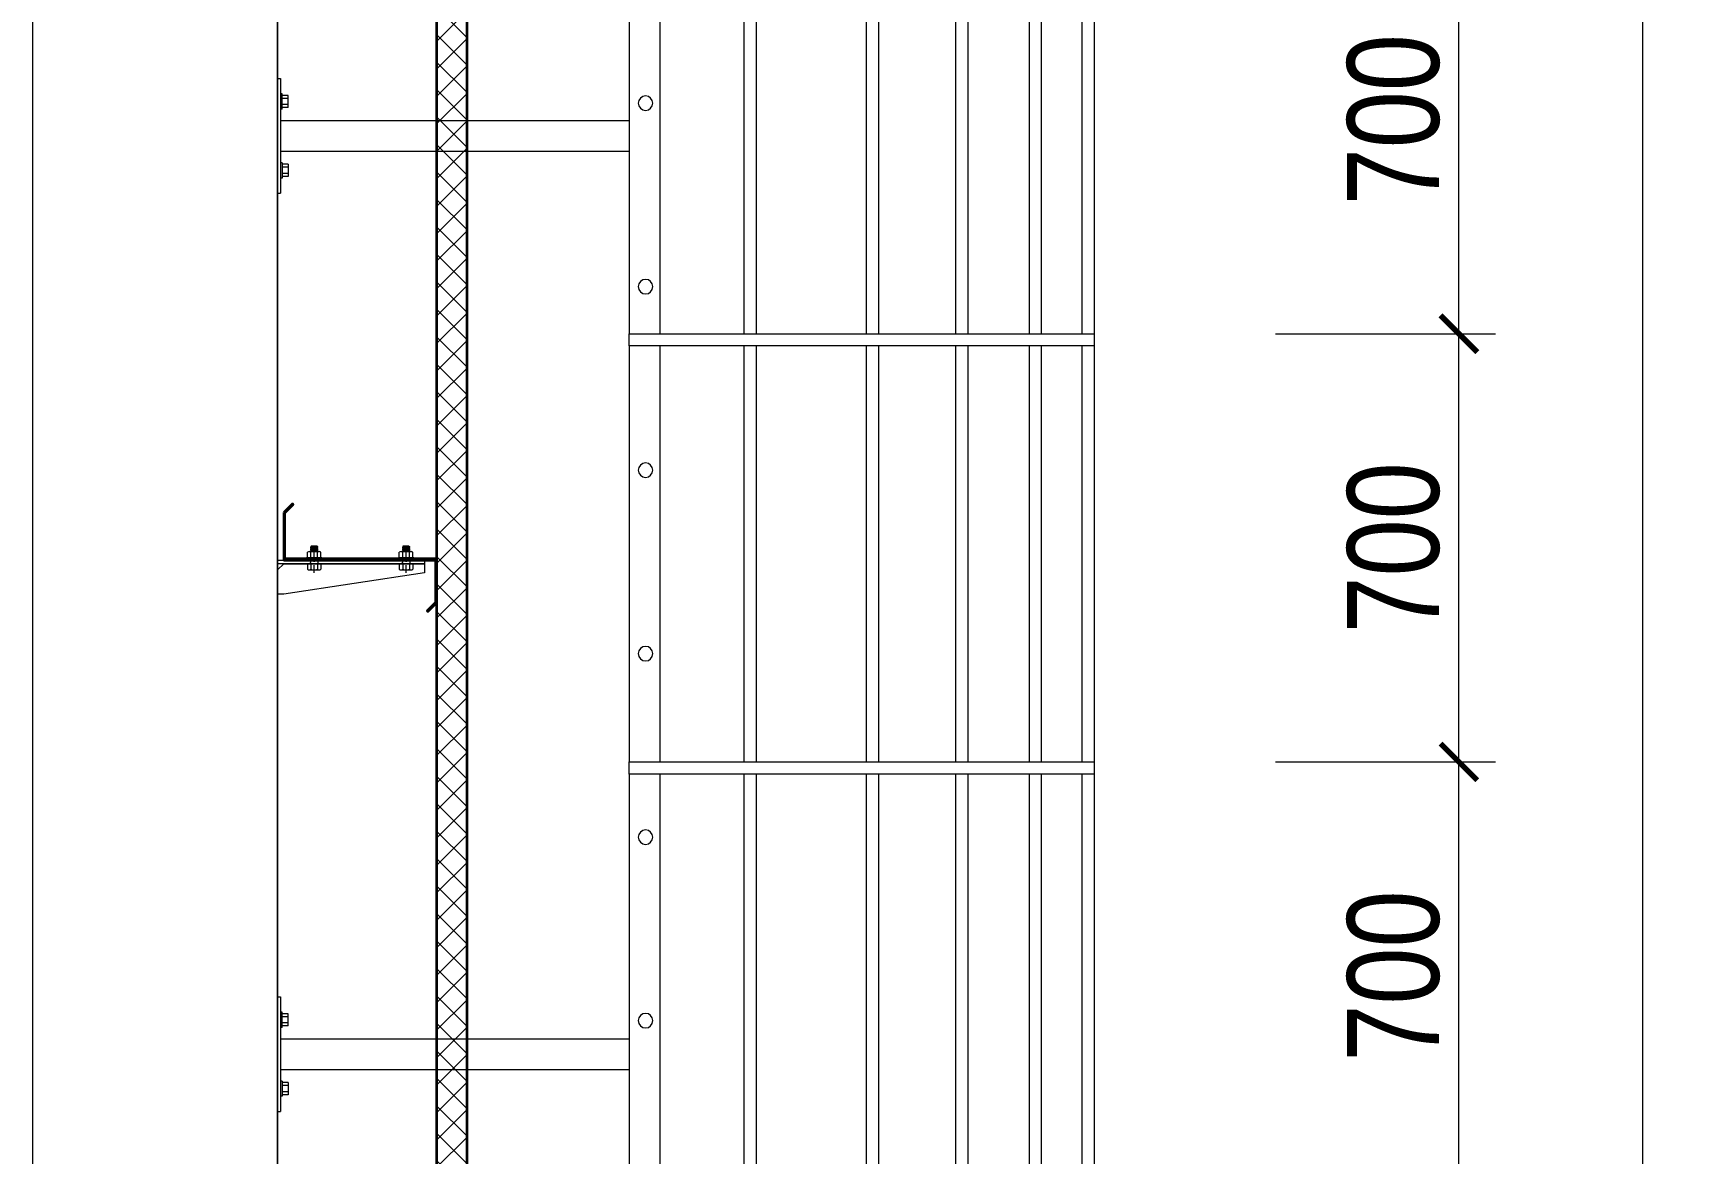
# Model space of a CAD drawing. Header units: millimetres. Extents: x -547695 to 905972, y -1055718 to 167349.
# Drawn here: x -487410 to -482027, y -975903 to -972240 of the extents above; entities that cross this region are included whole.
import ezdxf
from ezdxf.xclip import XClip

# ---------------------------------------------------------------- set-up
doc = ezdxf.new("R2010")
doc.units = ezdxf.units.MM
doc.header["$XCLIPFRAME"] = 0
doc.linetypes.add('CellPin- Chi Thang sat len mai$0$CellPin- Chi Thang sat len mai$0$CENTER', pattern=[2, 1.25, -0.25, 0.25, -0.25])
doc.linetypes.add('DASHDOT', pattern=[25.4, 12.7, -6.35, 0, -6.35])
doc.layers.get('DEFPOINTS').update_dxf_attribs({"color": 1, "lineweight": 25})
for name, color, linetype, lineweight in [('A-DIMS', 8, 'Continuous', 9), ('A-EQPM', 127, 'Continuous', 9), ('A-HEVY', 111, 'Continuous', 35), ('A-PATT', 252, 'Continuous', 9), ('CellPin- Chi Thang sat len mai$0$CellPin- Chi Thang sat len mai$0$DIM TAN', 169, 'Continuous', 13), ('CellPin- Chi Thang sat len mai$0$CellPin- Chi Thang sat len mai$0$NTT-252-DIM', 252, 'Continuous', 9), ('S-GRID-AXIS', 5, 'DASHDOT', 18)]:
    doc.layers.add(name, color=color, linetype=linetype, lineweight=lineweight)
doc.styles.add('VTK_Arial', font='arial.ttf', dxfattribs={"width": 0.8})
doc.dimstyles.new('A-2.5-DIM120 x 2', dxfattribs={"dimscale": 120, "dimtxt": 2.5, "dimasz": 1, "dimexe": 1, "dimexo": 0, "dimgap": 0.5, "dimtad": 1, "dimdec": 0, "dimlfac": 0.5, "dimzin": 12, "dimdsep": 46, "dimtxsty": 'VTK_Arial', "dimblk": 'ARCHTICK', "dimcen": 0, "dimdle": 1, "dimclrd": 256, "dimclre": 256, "dimclrt": 7, "dimadec": 1, "dimazin": 3, "dimtfac": 1, "dimtdec": 0, "dimtmove": 0, "dimatfit": 2, "dimfxl": 5, "dimfxlon": 1, "dimtfill": 1, "dimtolj": 1, "dimtzin": 0, "dimlwd": -1, "dimlwe": -1, "dimarcsym": 0})

# ---------------------------------------------------------------- blocks, each defined once
blk = doc.blocks.new('CellPin- Chi Thang sat len mai$0$CellPin- Chi Thang sat len mai$0$longthang')
at = {"layer": 'A-EQPM'}
blk.add_line((-372.7924551963806, 63.0818787815515), (-372.7924551963806, -616.9181212184485), dxfattribs=at)
for points in [[(387.2075448036194, 83.08187866231071), (-372.7924551964032, 83.08187878152023), (-372.7924551964032, 63.081878781551495), (387.2075448036194, 63.081878781551495)], [(387.2075449489057, -616.9181212184776), (-372.7924551964061, -616.9181212184776), (-372.7924551964061, -636.9181212184448), (387.2075449489057, -636.9181212184448)]]:
    blk.add_wipeout(points).dxf.layer = 'A-EQPM'
for p, q in [((-352.7924551963806, 63.0818787815515), (-352.7924551963806, -616.9181212184485)), ((-286.3347321161509, 63.0818787815515), (-286.3347321161509, -616.9181212184485)), ((-266.3347321161509, 63.0818787815515), (-266.3347321161509, -616.9181212184485)), ((-165.9905080795288, 63.0818787815515), (-165.9905080795288, -616.9181212184485)), ((-145.9905080795288, 63.0818787815515), (-145.9905080795288, -616.9181212184485)), ((-20, 63.0818787815515), (-20, -616.9181212184485)), ((0, 63.0818787815515), (0, -616.9181212184485)), ((180, 63.0818787815515), (180, -616.9181212184485)), ((200, 63.0818787815515), (200, -616.9181212184485))]:
    blk.add_line(p, q, dxfattribs=at)
for points in [[(387.2075448036194, 83.0818787815515), (-372.7924551963806, 83.0818787815515), (-372.7924551963806, 63.0818787815515), (387.2075448036194, 63.0818787815515)], [(387.2075449489057, -616.9181212184485), (-372.7924551963806, -616.9181212184485), (-372.7924551963806, -636.9181212184485), (387.2075449489057, -636.9181212184485)]]:
    blk.add_lwpolyline(points, close=True, dxfattribs=at)
blk.add_wipeout([(387.2075449489057, 83.08187878152228), (-372.7924551964061, 83.08187878152228), (-372.7924551964061, 63.08187878155513), (387.2075449489057, 63.08187878155513)]).dxf.layer = 'A-EQPM'
blk.add_lwpolyline([(387.2075449489057, 83.0818787815515), (-372.7924551963806, 83.0818787815515), (-372.7924551963806, 63.0818787815515), (387.2075449489057, 63.0818787815515)], close=True, dxfattribs=at)
blk = doc.blocks.new('CellPin- Chi Thang sat len mai$0$CellPin- Chi Thang sat len mai$0$dfsgdsfg2dfs1g321')
at = {"layer": 'A-EQPM'}
for p, q in [((700.019496220164, 93.75397236202843, 2.485727519996317e-05), (711.269496220164, 93.75397236202843, 2.485727519996317e-05)), ((706.269496220164, -93.74602763797157, 2.485727519996317e-05), (706.269496220164, 93.75397236202843, 2.485727519996317e-05)), ((711.269496220164, 93.75397236202843, 2.485727519996317e-05), (711.269496220164, -93.74602763797157, 2.485727519996317e-05)), ((713.769496220164, 68.75397236202843, 2.485727519996317e-05), (711.269496220164, 68.75397236202843, 2.485727519996317e-05)), ((713.769496220164, 43.75397236202843, 2.485727519996317e-05), (713.769496220164, 68.75397236202843, 2.485727519996317e-05)), ((723.769496220164, 66.25397236202843, 2.485727519996317e-05), (713.769496220164, 66.25397236202843, 2.485727519996317e-05)), ((723.769496220164, 61.25397236202843, 2.485727519996317e-05), (713.769496220164, 61.25397236202843, 2.485727519996317e-05)), ((723.769496220164, 46.25397236202843, 2.485727519996317e-05), (723.769496220164, 66.25397236202843, 2.485727519996317e-05)), ((713.769496220164, 43.75397236202843, 2.485727519996317e-05), (711.269496220164, 43.75397236202843, 2.485727519996317e-05)), ((723.769496220164, 51.25397236202843, 2.485727519996317e-05), (713.769496220164, 51.25397236202843, 2.485727519996317e-05)), ((723.769496220164, 46.25397236202843, 2.485727519996317e-05), (713.769496220164, 46.25397236202843, 2.485727519996317e-05)), ((711.269496220164, 25.00397236202843, 2.485727519996317e-05), (940.801677390933, 25.0039086266188, 2.739263627304922e-05)), ((940.801677390933, 25.00390862685163, 2.739263627304922e-05), (1204.216522464529, 25, 7.203556805279732e-06)), ((711.269496220164, -24.99602763797157, 2.485727519996317e-05), (940.8024684488773, -24.99609137326479, 2.739265470630414e-05)), ((940.8024684488773, -24.99609137303196, 2.739265470630414e-05), (1204.216522464529, -25, 7.203556805279732e-06)), ((713.769496220164, -43.74602763797157, 2.485727519996317e-05), (711.269496220164, -43.74602763797157, 2.485727519996317e-05)), ((713.769496220164, -43.74602763797157, 2.485727519996317e-05), (713.769496220164, -68.74602763797157, 2.485727519996317e-05)), ((723.769496220164, -46.24602763797157, 2.485727519996317e-05), (713.769496220164, -46.24602763797157, 2.485727519996317e-05)), ((723.769496220164, -51.24602763797157, 2.485727519996317e-05), (713.769496220164, -51.24602763797157, 2.485727519996317e-05)), ((723.769496220164, -46.24602763797157, 2.485727519996317e-05), (723.769496220164, -66.24602763797157, 2.485727519996317e-05)), ((713.769496220164, -68.74602763797157, 2.485727519996317e-05), (711.269496220164, -68.74602763797157, 2.485727519996317e-05)), ((723.769496220164, -61.24602763797157, 2.485727519996317e-05), (713.769496220164, -61.24602763797157, 2.485727519996317e-05)), ((723.769496220164, -66.24602763797157, 2.485727519996317e-05), (713.769496220164, -66.24602763797157, 2.485727519996317e-05)), ((700.019496220164, -93.74602763797157, 2.485727519996317e-05), (711.269496220164, -93.74602763797157, 2.485727519996317e-05))]:
    blk.add_line(p, q, dxfattribs=at)
at = {"layer": 'A-EQPM', "linetype": 'CellPin- Chi Thang sat len mai$0$CellPin- Chi Thang sat len mai$0$CENTER', "ltscale": 0.2}
blk.add_line((1504.477079162374, 0), (646.1820972636342, 0.003972362028434873, 2.485727519996317e-05), dxfattribs=at)
blk = doc.blocks.new('CellPin- Chi Thang sat len mai$0$CellPin- Chi Thang sat len mai$0$12wsaaf')
at = {"layer": 'A-EQPM'}
for p, q in [((292.4990745736286, 11509.99999988079, -1.824038377807003), (292.4990753908642, -4123.547874979675, -1.824038377807003)), ((342.4990745736286, 11509.99999988079, -1.824038377807003), (342.4990753908642, -4123.547874979675, -1.824038377807003))]:
    blk.add_line(p, q, dxfattribs=at)
at = {"layer": 'CellPin- Chi Thang sat len mai$0$CellPin- Chi Thang sat len mai$0$NTT-252-DIM'}
blk.add_blockref('CellPin- Chi Thang sat len mai$0$CellPin- Chi Thang sat len mai$0$longthang', (-44.70754487626255, -686.6296640047804, -1.824038377807003), dxfattribs=at)
at = {"layer": 'A-EQPM'}
for centre in [(315.9612534232438, -726.5477851862088, -1.824038377807003), (315.9612534232438, -1026.547785186209, -1.824038377807003)]:
    blk.add_circle(centre, 11.875, dxfattribs=at)
at = {"layer": 'CellPin- Chi Thang sat len mai$0$CellPin- Chi Thang sat len mai$0$NTT-252-DIM'}
blk.add_blockref('CellPin- Chi Thang sat len mai$0$CellPin- Chi Thang sat len mai$0$longthang', (-44.70754487719387, 13.37033599521965, -1.824038377807003), dxfattribs=at)
at = {"layer": 'A-EQPM'}
for centre in [(315.9612534232438, -126.5477851862088, -1.824038377807003), (315.9612534232438, -426.5477851862088, -1.824038377807003)]:
    blk.add_circle(centre, 11.875, dxfattribs=at)
at = {"layer": 'CellPin- Chi Thang sat len mai$0$CellPin- Chi Thang sat len mai$0$DIM TAN'}
ref = blk.add_blockref('CellPin- Chi Thang sat len mai$0$CellPin- Chi Thang sat len mai$0$dfsgdsfg2dfs1g321', (1318.807442171499, -223.5504389544949, -1.824038377807003), dxfattribs=dict(at, xscale=-1))
XClip(ref).set_block_clipping_path([(700.0194962209207, -179.83592742502515), (976.308465788723, 150.21178565715672)])
at = {"layer": 'CellPin- Chi Thang sat len mai$0$CellPin- Chi Thang sat len mai$0$NTT-252-DIM'}
blk.add_blockref('CellPin- Chi Thang sat len mai$0$CellPin- Chi Thang sat len mai$0$longthang', (-44.70754487626255, 713.3703359952196, -1.824038377807003), dxfattribs=at)
at = {"layer": 'A-EQPM'}
for centre in [(315.9612534232438, 473.4522148137912, -1.824038377807003), (315.9612534232438, 173.4522148137912, -1.824038377807003)]:
    blk.add_circle(centre, 11.875, dxfattribs=at)
blk = doc.blocks.new('TRỤ DO')
at = {"layer": 'A-EQPM'}
for p, q in [((380.3420192545746, 0, 0.0005012529068215699), (380.3420192545746, 187.5, 0.0005012529068215699)), ((380.3420192545746, 187.5, 0.0005012529068215699), (385.3420192545746, 187.5, 0.0005012529068215699)), ((385.3420192545746, 187.5, 0.0005012529068215699), (385.3420192545746, 0, 0.0005012529068215699)), ((387.8420192545746, 162.5, 0.0005012529068215699), (385.3420192545746, 162.5, 0.0005012529068215699)), ((387.8420192545746, 137.5, 0.0005012529068215699), (387.8420192545746, 162.5, 0.0005012529068215699)), ((387.8420192545746, 137.5, 0.0005012529068215699), (385.3420192545746, 137.5, 0.0005012529068215699)), ((397.8420192545746, 160, 0.0005012529068215699), (387.8420192545746, 160, 0.0005012529068215699)), ((397.8420192545746, 155, 0.0005012529068215699), (387.8420192545746, 155, 0.0005012529068215699)), ((397.8420192545746, 145, 0.0005012529068215699), (387.8420192545746, 145, 0.0005012529068215699)), ((397.8420192545746, 140, 0.0005012529068215699), (387.8420192545746, 140, 0.0005012529068215699)), ((397.8420192545746, 140, 0.0005012529068215699), (397.8420192545746, 160, 0.0005012529068215699)), ((385.3420192545746, 118.7499362648232, 0.0005012529068215701), (956.3182118252153, 118.7460276143393, 1.056727380913027e-06)), ((385.3428103125188, 68.7499362649396, 0.0005012529252550212), (956.3182118252153, 68.74602761433925, 1.056727380913027e-06)), ((387.8420192545746, 50, 0.0005012529068215699), (385.3420192545746, 50, 0.0005012529068215699)), ((387.8420192545746, 50, 0.0005012529068215699), (387.8420192545746, 25, 0.0005012529068215699)), ((397.8420192545746, 47.5, 0.0005012529068215699), (387.8420192545746, 47.5, 0.0005012529068215699)), ((397.8420192545746, 42.5, 0.0005012529068215699), (387.8420192545746, 42.5, 0.0005012529068215699)), ((397.8420192545746, 32.5, 0.0005012529068215699), (387.8420192545746, 32.5, 0.0005012529068215699)), ((397.8420192545746, 27.5, 0.0005012529068215699), (387.8420192545746, 27.5, 0.0005012529068215699)), ((397.8420192545746, 47.5, 0.0005012529068215699), (397.8420192545746, 27.5, 0.0005012529068215699)), ((380.3420192545746, 0, 0.0005012529068215699), (385.3420192545746, 0, 0.0005012529068215699)), ((387.8420192545746, 25, 0.0005012529068215699), (385.3420192545746, 25, 0.0005012529068215699))]:
    blk.add_line(p, q, dxfattribs=at)
blk = doc.blocks.new('ẻgergerg')
at = {"layer": 'A-EQPM'}
ref = blk.add_blockref('CellPin- Chi Thang sat len mai$0$CellPin- Chi Thang sat len mai$0$12wsaaf', (917.4990758830681, 4273.544715821859, 1.824038377807003), dxfattribs=dict(at, xscale=-1))
XClip(ref).set_block_clipping_path([(-418.0387739380676, -4220.6883121180435), (343.49907483796414, 2196.4522147767566)])
for p in [(-380.3296008326579, 4599.636943618651, -0.0005009006590235288), (-380.3358100436162, 3098.320101945777, -0.0005010767829229934)]:
    blk.add_blockref('TRỤ DO', p, dxfattribs=at)
blk = doc.blocks.new('_ARCHTICK')
at = {"color": 0, "linetype": 'ByBlock', "const_width": 0.15}
blk.add_lwpolyline([(-0.5, -0.5), (0.5, 0.5)], dxfattribs=at)
blk = doc.blocks.new('*D1148')
at = {"layer": 'A-DIMS', "transparency": 16777216}
for p, q in [((-482747.2715936411, -976143.788361297), (-482747.2715936411, -974503.7883613026)), ((-483347.2715936411, -974623.7883613026), (-482627.2715936411, -974623.7883613026)), ((-483347.2715936411, -976023.788361297), (-482627.2715936411, -976023.788361297))]:
    blk.add_line(p, q, dxfattribs=at)
at = {"layer": 'DEFPOINTS', "color": 0, "transparency": 16777216}
for p in [(-483610.7411014498, -974623.7883613026), (-482747.2715936411, -974623.7883613026), (-483610.7411014501, -976023.788361297)]:
    blk.add_point(p, dxfattribs=at)
at = {"layer": 'A-DIMS', "transparency": 16777216, "xscale": 120, "yscale": 120, "zscale": 120}
for p, rotation in [((-482747.2715936411, -974623.7883613026), 90), ((-482747.2715936411, -976023.788361297), 270)]:
    blk.add_blockref('_ARCHTICK', p, dxfattribs=dict(at, rotation=rotation))
at = {"layer": 'A-DIMS', "color": 7, "transparency": 16777216, "insert": (-482960.4434899576, -975323.7883612998), "char_height": 300, "attachment_point": 5, "rotation": 90, "style": 'VTK_Arial', "bg_fill": 3, "box_fill_scale": 1.1, "bg_fill_color": 257, "bg_fill_transparency": 0}
blk.add_mtext('\\A1;700', dxfattribs=at)
blk = doc.blocks.new('*D1149')
at = {"layer": 'A-DIMS', "transparency": 16777216}
for p, q in [((-482747.2715936411, -974743.7883613026), (-482747.2715936411, -973103.7883613082)), ((-483347.2715936411, -973223.7883613082), (-482627.2715936411, -973223.7883613082)), ((-483347.2715936411, -974623.7883613026), (-482627.2715936411, -974623.7883613026))]:
    blk.add_line(p, q, dxfattribs=at)
at = {"layer": 'DEFPOINTS', "color": 0, "transparency": 16777216}
for p in [(-483610.7411014498, -973223.7883613082), (-482747.2715936411, -973223.7883613082), (-483610.7411014501, -974623.7883613026)]:
    blk.add_point(p, dxfattribs=at)
at = {"layer": 'A-DIMS', "transparency": 16777216, "xscale": 120, "yscale": 120, "zscale": 120}
for p, rotation in [((-482747.2715936411, -973223.7883613082), 90), ((-482747.2715936411, -974623.7883613026), 270)]:
    blk.add_blockref('_ARCHTICK', p, dxfattribs=dict(at, rotation=rotation))
at = {"layer": 'A-DIMS', "color": 7, "transparency": 16777216, "insert": (-482960.4434899576, -973923.7883613054), "char_height": 300, "attachment_point": 5, "rotation": 90, "style": 'VTK_Arial', "bg_fill": 3, "box_fill_scale": 1.1, "bg_fill_color": 257, "bg_fill_transparency": 0}
blk.add_mtext('\\A1;700', dxfattribs=at)
blk = doc.blocks.new('*D1150')
at = {"layer": 'A-DIMS', "transparency": 16777216}
for p, q in [((-482747.2715936411, -973343.7883613082), (-482747.2715936411, -971703.7883613138)), ((-483347.2715936411, -971823.7883613138), (-482627.2715936411, -971823.7883613138)), ((-483347.2715936411, -973223.7883613082), (-482627.2715936411, -973223.7883613082))]:
    blk.add_line(p, q, dxfattribs=at)
at = {"layer": 'DEFPOINTS', "color": 0, "transparency": 16777216}
for p in [(-483610.7411014498, -971823.7883613138), (-482747.2715936411, -971823.7883613138), (-483610.7411014501, -973223.7883613082)]:
    blk.add_point(p, dxfattribs=at)
at = {"layer": 'A-DIMS', "transparency": 16777216, "xscale": 120, "yscale": 120, "zscale": 120}
for p, rotation in [((-482747.2715936411, -971823.7883613138), 90), ((-482747.2715936411, -973223.7883613082), 270)]:
    blk.add_blockref('_ARCHTICK', p, dxfattribs=dict(at, rotation=rotation))
at = {"layer": 'A-DIMS', "color": 7, "transparency": 16777216, "insert": (-482960.4434899576, -972523.788361311), "char_height": 300, "attachment_point": 5, "rotation": 90, "style": 'VTK_Arial', "bg_fill": 3, "box_fill_scale": 1.1, "bg_fill_color": 257, "bg_fill_transparency": 0}
blk.add_mtext('\\A1;700', dxfattribs=at)
blk = doc.blocks.new('*D1155')
at = {"layer": 'A-DIMS', "transparency": 16777216}
for p, q in [((-482147.2715936411, -966103.7883613361), (-482147.2715936411, -977543.7883612914)), ((-482747.2715936411, -966223.7883613361), (-482027.2715936411, -966223.7883613361)), ((-482747.2715936411, -977423.7883612914), (-482027.2715936411, -977423.7883612914))]:
    blk.add_line(p, q, dxfattribs=at)
at = {"layer": 'DEFPOINTS', "color": 0, "transparency": 16777216}
for p in [(-483610.7411014498, -966223.7883613361), (-483610.7411014501, -977423.7883612914), (-482147.2715936411, -977423.7883612914)]:
    blk.add_point(p, dxfattribs=at)
at = {"layer": 'A-DIMS', "transparency": 16777216, "xscale": 120, "yscale": 120, "zscale": 120}
for p, rotation in [((-482147.2715936411, -966223.7883613361), 90), ((-482147.2715936411, -977423.7883612914), 270)]:
    blk.add_blockref('_ARCHTICK', p, dxfattribs=dict(at, rotation=rotation))
at = {"layer": 'A-DIMS', "color": 7, "transparency": 16777216, "insert": (-482360.4434899576, -971823.7883613138), "char_height": 300, "attachment_point": 5, "rotation": 90, "style": 'VTK_Arial', "bg_fill": 3, "box_fill_scale": 1.1, "bg_fill_color": 257, "bg_fill_transparency": 0}
blk.add_mtext('\\A1;5600', dxfattribs=at)
blk = doc.blocks.new('_ECU_M12')
at = {"layer": 'A-PATT'}
h = blk.add_hatch(color=256, dxfattribs=at)
h.dxf.hatch_style = 1
h.paths.add_polyline_path([(-1.332267629550188e-14, 10), (-8.227241335952154, 10, -0.1766328693721087), (-5.484827557301435, 9.000000000000012, -0.09041533725779799)])
h.paths.add_polyline_path([(8.227241335952133, 10), (-1.154631945610163e-14, 10, -0.09041533725779809), (5.484827557301418, 9.000000000000012, -0.1766328693721084)])
h = blk.add_hatch(color=256, dxfattribs=at)
h.dxf.hatch_style = 1
h.paths.add_polyline_path([(-5.48482755730145, 0.9999999999999791, -0.1766328693721076), (-8.227241335952154, 0), (2.309263891220326e-14, -3.019806626980426e-14, -0.09041533725779888)])
h.paths.add_polyline_path([(5.484827557301461, 0.9999999999999609, -0.09041533725779824), (2.486899575160351e-14, -3.019806626980426e-14), (8.227241335952149, 4.440892098500626e-16, -0.1766328693721063)])
for p, q in [((-10.96965511460285, 1), (-10.96965511460285, 9)), ((-8.227241335952154, 10), (8.227241335952133, 10)), ((8.227241335952133, 0), (-8.227241335952154, 0)), ((-5.48482755730144, 0.9999999999999871), (-5.48482755730144, 9)), ((5.484827557301433, 1), (5.484827557301433, 9)), ((10.9696551146029, 1.000000000000028), (10.9696551146029, 9))]:
    blk.add_line(p, q, dxfattribs=at)
for centre, radius, start, end in [((-8.227241335952154, 5.739583333333314), 4.260416666666686, 49.93201295055604, 130.067987049444), ((-8.227241335952154, 4.260416666666686), 4.260416666666686, 229.9320129505561, 310.067987049444), ((-1.295469599247883e-14, -5.541666666666749), 15.54166666666675, 69.33452181711995, 110.6654781828799), ((2.455128931506191e-14, 15.54166666666672), 15.54166666666675, 249.3345218171199, 290.6654781828798), ((8.227241335952133, 5.739583333333314), 4.260416666666686, 49.93201295055604, 130.067987049444), ((8.227241335952133, 4.260416666666686), 4.260416666666686, 229.9320129505561, 310.067987049444)]:
    blk.add_arc(centre, radius, start, end, dxfattribs=at)
blk = doc.blocks.new('*U48')
h = blk.add_hatch(color=256)
h.dxf.hatch_style = 1
h.paths.add_polyline_path([(-0.2347652685253081, -10, -0.08676077116067771), (-5.48482755730146, -9.000000000000002, -0.1766328693721095), (-8.227241335952186, -10)])
h.paths.add_polyline_path([(8.227241335952073, -10, -0.1766328693721091), (5.484827557301347, -9.000000000000005, -0.0867607711606776), (0.2347652685252006, -10)])
for p, q in [((-4.800761234632324, 29.31402429968259), (-5.400380620267304, 28.38461425671378)), ((-5.400380620267304, 28.38461425671378), (-4.800761234632324, 27.87493778203973)), ((-4.800761234632324, 29.31402429968259), (4.8007612346322, 29.31402429968259)), ((-6.23234797101814e-14, 29.00451655964124), (-6.23234797101814e-14, 29.31402429968259)), ((4.8007612346322, 28.71440491864016), (-6.276756892003146e-14, 29.00451655964124)), ((4.8007612346322, 28.71440491864016), (4.8007612346322, 29.31402429968259)), ((4.8007612346322, 28.71440491864016), (5.999999999999938, 27.6950519693057)), ((5.999999999999938, 27.6950519693057), (4.8007612346322, 26.91554677027418)), ((-10.96965511460289, 0), (-10.96965511460289, -9)), ((10.96965511460286, 0), (-10.96965511460289, 0)), ((-6.000000000000062, 19.90000000007351), (5.999999999999938, 19.90000000007351)), ((-5.056750763650774, 7.900000000073561), (-6.000000000000062, 7.28688799935415)), ((-6.000000000000062, 7.28688799935415), (-4.800761234632324, 6.267535050019688)), ((-4.800761234632324, 6.267535050019688), (-6.000000000000062, 5.488029851004541)), ((-6.000000000000062, 5.488029851004541), (-6.000000000000062, 2)), ((-6.000000000000062, 5.488029851004541), (2.994290733290792, 5.488029851004541)), ((-5.484827557301486, 0), (-5.484827557301486, -9)), ((2.994290733290792, 5.488029851004541), (-4.800761234632324, 6.267535050019688)), ((4.793148879019947, 7.107002181384161), (5.999999999999971, 6.081178729785506)), ((5.484827557301344, 0), (5.484827557301344, -9)), ((5.999999999999938, 7.905985074609163), (5.999999999999938, 7.900000000073561)), ((5.999999999999971, 6.081178729785506), (5.999999999999971, 2)), ((10.96965511460286, 0), (10.96965511460286, -9)), ((-8.227241335952186, -10), (8.227241335952073, -10))]:
    blk.add_line(p, q)
for points in [[(4.8007612346322, 26.91554677027418), (5.999999999999938, 25.89619382093972), (4.8007612346322, 25.11668862716599), (-4.800761234632324, 26.07607963892881), (-6.000000000000062, 27.09543258826327), (-4.800761234632324, 27.87493778203973)], [(4.8007612346322, 25.11668862716599), (5.999999999999938, 24.09733567783153), (4.8007612346322, 23.31783047880001), (-4.800761234632324, 24.27722149056283), (-6.000000000000062, 25.29657443989729), (-4.800761234632324, 26.07607963892881)], [(4.8007612346322, 23.31783047880001), (5.999999999999938, 22.29847752946555), (4.8007612346322, 21.5189723304504), (-4.800761234632324, 22.47836334221322), (-6.000000000000062, 23.49771629155041), (-4.800761234632324, 24.27722149056283)]]:
    blk.add_lwpolyline(points, close=True)
blk.add_lwpolyline([(-12.5, 7.900000000073581), (12.50000000000001, 7.900000000073581), (12.50000000000001, 9.400000000073552, 0.4142135623730948), (12.00000000000001, 9.900000000073552), (-11.99999999999999, 9.900000000073552, 0.4142135623730953), (-12.5, 9.40000000007358)], format="xyb", close=True)
for points in [[(2.994290700055724, 19.90000000007351), (-4.800761234632324, 20.67950519386634), (-6.000000000000062, 21.6988581432008), (-4.800761234632324, 22.47836334221322), (4.8007612346322, 21.5189723304504), (5.999999999999938, 20.49961938111594), (5.07750864635417, 19.90000000007351)], [(-6.000000000000062, 19.89999999485119), (-4.800761234632324, 20.67950519386634), (2.994290700055724, 19.90000000007351)], [(5.976513974160378, 7.900000000073561), (5.992387644387685, 7.88650738039658), (4.793148879019947, 7.107002181384161), (-3.136829304593993, 7.900000000073561)]]:
    blk.add_lwpolyline(points)
for centre, radius, start, end in [((-8.000000000000057, 2), 2, 270, 0), ((7.999999999999942, 2), 2, 180, 270), ((-8.227241335952186, -5.739583333333314), 4.260416666666686, 229.9320129505561, 310.067987049444), ((-5.684341886080801e-14, 5.514109301013633), 15.5158854769911, 249.2986090241345, 290.7013909758655), ((8.227241335952073, -5.739583333333314), 4.260416666666686, 229.9320129505561, 310.067987049444)]:
    blk.add_arc(centre, radius, start, end)
at = {"layer": 'S-GRID-AXIS', "color": 250}
blk.add_line((-5.728750807065808e-14, -15), (-6.23234797101814e-14, 32.00394029821154), dxfattribs=at)
blk.add_blockref('_ECU_M12', (-6.187939050033134e-14, 9.900000000073552))
blk = doc.blocks.new('*U47')
h = blk.add_hatch(color=256)
h.dxf.hatch_style = 1
h.paths.add_polyline_path([(-0.2347652685253081, -10, -0.08676077116067771), (-5.48482755730146, -9.000000000000002, -0.1766328693721095), (-8.227241335952186, -10)])
h.paths.add_polyline_path([(8.227241335952073, -10, -0.1766328693721091), (5.484827557301347, -9.000000000000005, -0.0867607711606776), (0.2347652685252006, -10)])
for p, q in [((-4.800761234632324, 29.31402443650415), (-5.400380620267304, 28.38461439353534)), ((-5.400380620267304, 28.38461439353534), (-4.800761234632324, 27.87493791886128)), ((-4.800761234632324, 29.31402443650415), (4.8007612346322, 29.31402443650415)), ((-6.232347938207212e-14, 29.00451669646279), (-6.232347938207212e-14, 29.31402443650414)), ((4.8007612346322, 28.71440505546172), (-6.276756859192219e-14, 29.00451669646279)), ((4.8007612346322, 28.71440505546172), (4.8007612346322, 29.31402443650415)), ((4.8007612346322, 28.71440505546172), (5.999999999999938, 27.69505210612726)), ((5.999999999999938, 27.69505210612726), (4.8007612346322, 26.91554690709574)), ((-10.96965511460289, 0), (-10.96965511460289, -9)), ((10.96965511460286, 0), (-10.96965511460289, 0)), ((-6.000000000000062, 19.90000013689507), (5.999999999999938, 19.90000013689507)), ((-5.056750763650774, 7.900000136895118), (-6.000000000000062, 7.286888136175707)), ((-6.000000000000062, 7.286888136175707), (-4.800761234632324, 6.267535186841245)), ((-4.800761234632324, 6.267535186841245), (-6.000000000000062, 5.488029987826097)), ((-6.000000000000062, 5.488029987826097), (-6.000000000000062, 2)), ((-6.000000000000062, 5.488029987826097), (2.994290733290792, 5.488029987826097)), ((-5.484827557301486, 0), (-5.484827557301486, -9)), ((2.994290733290792, 5.488029987826097), (-4.800761234632324, 6.267535186841245)), ((4.793148879019947, 7.107002318205717), (5.999999999999971, 6.081178866607063)), ((5.484827557301344, 0), (5.484827557301344, -9)), ((5.999999999999938, 7.905985211430719), (5.999999999999938, 7.900000136895118)), ((5.999999999999971, 6.081178866607063), (5.999999999999971, 2)), ((10.96965511460286, 0), (10.96965511460286, -9)), ((-8.227241335952186, -10), (8.227241335952073, -10))]:
    blk.add_line(p, q)
for points in [[(4.8007612346322, 26.91554690709574), (5.999999999999938, 25.89619395776128), (4.8007612346322, 25.11668876398755), (-4.800761234632324, 26.07607977575037), (-6.000000000000062, 27.09543272508483), (-4.800761234632324, 27.87493791886128)], [(4.8007612346322, 25.11668876398755), (5.999999999999938, 24.09733581465309), (4.8007612346322, 23.31783061562157), (-4.800761234632324, 24.27722162738439), (-6.000000000000062, 25.29657457671885), (-4.800761234632324, 26.07607977575037)], [(4.8007612346322, 23.31783061562157), (5.999999999999938, 22.29847766628711), (4.8007612346322, 21.51897246727196), (-4.800761234632324, 22.47836347903478), (-6.000000000000062, 23.49771642837197), (-4.800761234632324, 24.27722162738439)]]:
    blk.add_lwpolyline(points, close=True)
blk.add_lwpolyline([(-12.5, 7.900000136895137), (12.50000000000001, 7.900000136895137), (12.50000000000001, 9.400000136895109, 0.4142135623730948), (12.00000000000001, 9.900000136895109), (-11.99999999999999, 9.900000136895109, 0.4142135623730953), (-12.5, 9.400000136895137)], format="xyb", close=True)
for points in [[(2.994290700055724, 19.90000013689507), (-4.800761234632324, 20.6795053306879), (-6.000000000000062, 21.69885828002236), (-4.800761234632324, 22.47836347903478), (4.8007612346322, 21.51897246727196), (5.999999999999938, 20.4996195179375), (5.07750864635417, 19.90000013689507)], [(-6.000000000000062, 19.90000013167275), (-4.800761234632324, 20.6795053306879), (2.994290700055724, 19.90000013689507)], [(5.976513974160378, 7.900000136895118), (5.992387644387685, 7.886507517218137), (4.793148879019947, 7.107002318205717), (-3.136829304593993, 7.900000136895118)]]:
    blk.add_lwpolyline(points)
for centre, radius, start, end in [((-8.000000000000057, 2), 2, 270, 0), ((7.999999999999942, 2), 2, 180, 270), ((-8.227241335952186, -5.739583333333314), 4.260416666666686, 229.9320129505561, 310.067987049444), ((-5.684341886080801e-14, 5.514109301013633), 15.5158854769911, 249.2986090241345, 290.7013909758655), ((8.227241335952073, -5.739583333333314), 4.260416666666686, 229.9320129505561, 310.067987049444)]:
    blk.add_arc(centre, radius, start, end)
at = {"layer": 'S-GRID-AXIS', "color": 250}
blk.add_line((-5.728750807065808e-14, -15), (-6.232347938207212e-14, 32.00394043503309), dxfattribs=at)
blk.add_blockref('_ECU_M12', (-6.187939017222206e-14, 9.900000136895109))
blk = doc.blocks.new('BXG')
blk.add_lwpolyline([(-78.00000000046566, 9.999999999068677), (-6.984919309616089e-10, 10.00000000023283), (-6.05359673500061e-09, 258.100000000326), (69.31299422495067, 258.1000000019558), (82.89863273361698, 244.5143614935223), (84.24213561764918, 245.857864378253), (70.0999999938067, 260.0000000018626), (-1.900000005960464, 260.0000000009313), (-1.899999999906868, 11.90000000107102), (-77.2129942313768, 11.89999999897555), (-90.79863273911178, 25.48563850694336), (-92.14213562384248, 24.14213562221266)], close=True)
at = {"layer": 'A-PATT', "ltscale": 2.5}
for points in [[(5.999999996973202, 1.164153218269348e-09), (-2.328306436538696e-10, 4.656612873077393e-10), (6.984919309616089e-09, 240.0000000004657), (6.000000006286427, 240)], [(15.9999999969732, 2.095475792884827e-09), (5.999999998603016, 10.00000000209548), (6.000000044470653, 240), (21.00000000628643, 239.9999999997672), (56.00000000675209, 10.00000003096648), (55.99999999906868, 3.096647560596466e-08)]]:
    blk.add_lwpolyline(points, close=True, dxfattribs=at)
at = {"layer": 'A-PATT', "ltscale": 2.5, "rotation": 90}
for name, p in [('*U47', (6.000000173225999, 209.9999999990687)), ('*U48', (5.999999999301508, 60.0000000030268))]:
    blk.add_blockref(name, p, dxfattribs=at)
blk = doc.blocks.new('3g3g')
at = {"layer": 'A-PATT'}
h = blk.add_hatch(dxfattribs=at)
h.set_pattern_fill('ANSI37', color=256, scale=10, angle=1.403341859706975e-14)
h.set_pattern_definition([(45.00000000000001, (-417346.4069379378, 321578.1893199501), (-22.45064030267289, 22.45064030267288), []), (135, (-417346.4069379378, 321578.1893199501), (-22.45064030267288, -22.45064030267289), [])])
h.paths.add_polyline_path([(-9.999995864694938, 149.9999999991851), (-59.99999586469494, 149.9999999991851), (-59.99999586469494, 18450), (-9.999995864694938, 18450)])
blk.add_lwpolyline([(-9.999995864694938, 149.9999999991851), (-59.99999586469494, 149.9999999991851), (-59.99999586469494, 18450), (-9.999995864694938, 18450)], close=True)
at = {"layer": 'A-PATT', "ltscale": 0.3}
blk.add_lwpolyline([(249.9999998467974, 0), (249.9999998467974, 18450)], dxfattribs=at)
at = {"layer": 'A-HEVY', "xscale": -1, "rotation": 89.99999999999997}
blk.add_blockref('BXG', (250.0000031837262, 3999.999999998719), dxfattribs=at)

msp = doc.modelspace()

# ---------------------------------------------------------------- linework, layer by layer
at = {"layer": 'A-PATT'}
msp.add_line((-487409.7907619714, -981963.7821276325), (-487409.7907619714, -970963.7821276325), dxfattribs=at)

# ---------------------------------------------------------------- block references
at = {"layer": 'A-DIMS', "xscale": 2, "yscale": 2, "zscale": 2}
msp.add_blockref('ẻgergerg', (-486609.7907619716, -981963.7821276325, 0.0002211265092522118), dxfattribs=at)

# ---------------------------------------------------------------- dimensions: what is measured, and where the dimension line sits
at = {"layer": 'A-DIMS'}
dim = msp.add_linear_dim(base=(-482747.2715936411, -974623.7883613026), p1=(-483610.7411014501, -976023.788361297, 0.0002211265092522118), p2=(-483610.7411014498, -974623.7883613026, 0.0002211265092517678), angle=90, dimstyle='A-2.5-DIM120 x 2', override={"dimpost": '\\X', "dimtmove": 1}, dxfattribs=at)
dim.commit()
dim.dimension.update_dxf_attribs({"geometry": '*D1148', "text_midpoint": (-482960.4434899576, -975323.7883612998)})

# ---------------------------------------------------------------- next in the draw order: linework, layer by layer
at = {"layer": 'A-PATT'}
msp.add_line((-486609.7907619716, -970963.7821276325), (-486609.7907619716, -981963.7821276325), dxfattribs=at)
msp.add_lwpolyline([(-486609.7907619716, -981963.7821276325), (-486609.7907619716, -968561.4999999999)], dxfattribs=at)

# ---------------------------------------------------------------- next in the draw order: block references
at = {"layer": 'A-HEVY', "ltscale": 0.3}
ref = msp.add_blockref('3g3g', (-486109.790762278, -981963.7821276481), dxfattribs=dict(at, xscale=-2, yscale=2, zscale=2))
XClip(ref).set_block_clipping_path([(-60.999995863996446, 7.799826562404633e-09), (249.99999984703027, 6804.955222382443)])

# ---------------------------------------------------------------- next in the draw order: dimensions: what is measured, and where the dimension line sits
at = {"layer": 'A-DIMS'}
dim = msp.add_linear_dim(base=(-482747.2715936411, -973223.7883613082), p1=(-483610.7411014501, -974623.7883613026, 0.0002211265092522118), p2=(-483610.7411014498, -973223.7883613082, 0.0002211265092517678), angle=90, dimstyle='A-2.5-DIM120 x 2', override={"dimpost": '\\X', "dimtmove": 1}, dxfattribs=at)
dim.commit()
dim.dimension.update_dxf_attribs({"geometry": '*D1149', "text_midpoint": (-482960.4434899576, -973923.7883613054)})

# ---------------------------------------------------------------- next in the draw order: dimensions: what is measured, and where the dimension line sits
dim = msp.add_linear_dim(base=(-482747.2715936411, -971823.7883613138), p1=(-483610.7411014501, -973223.7883613082, 0.0002211265092522118), p2=(-483610.7411014498, -971823.7883613138, 0.0002211265092517678), angle=90, dimstyle='A-2.5-DIM120 x 2', override={"dimpost": '\\X', "dimtmove": 1}, dxfattribs=at)
dim.commit()
dim.dimension.update_dxf_attribs({"geometry": '*D1150', "text_midpoint": (-482960.4434899576, -972523.788361311)})

# ---------------------------------------------------------------- next in the draw order: dimensions: what is measured, and where the dimension line sits
dim = msp.add_linear_dim(base=(-482147.2715936411, -977423.7883612914), p1=(-483610.7411014498, -966223.7883613361, 0.0002211265092517678), p2=(-483610.7411014501, -977423.7883612914), angle=90, dimstyle='A-2.5-DIM120 x 2', override={"dimpost": '\\X', "dimtmove": 1}, dxfattribs=at)
dim.commit()
dim.dimension.update_dxf_attribs({"geometry": '*D1155', "text_midpoint": (-482360.4434899576, -971823.7883613138)})

doc.saveas('drawing.dxf')
